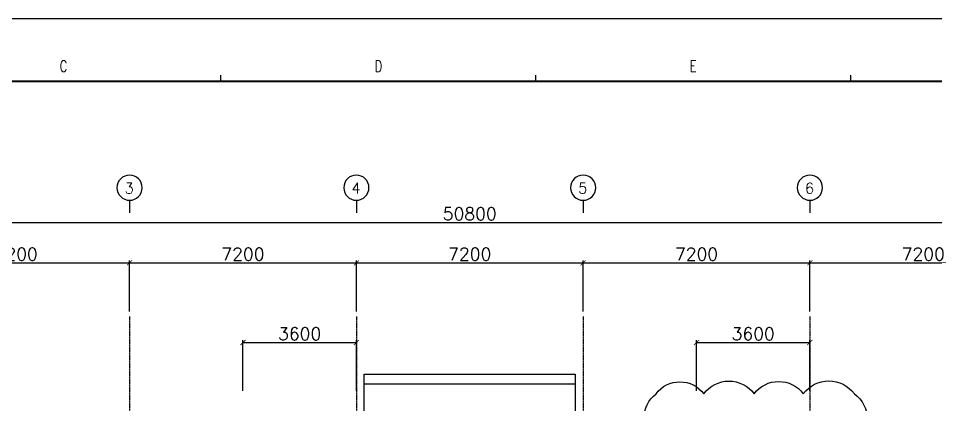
# Model space of a CAD drawing. Header units: millimetres. Extents: x -232466 to 860779, y -177975 to 311634.
# Drawn here: x 24534 to 53657, y -39105 to -26840 of the extents above; entities that cross this region are included whole.
import ezdxf

# ---------------------------------------------------------------- set-up
doc = ezdxf.new("R2010")
doc.units = ezdxf.units.MM
doc.linetypes.add('AXES', pattern=[50.8, 31.75, -6.35, 6.35, -6.35])
doc.linetypes.add('CENTER', pattern=[2, 1.25, -0.25, 0.25, -0.25])
for name, color, linetype in [('4ELE', 4, 'Continuous'), ('Center Line', 1, 'CENTER'), ('dim', 7, 'Continuous'), ('SYM', 7, 'Continuous'), ('TITLEBOX', 7, 'Continuous')]:
    doc.layers.add(name, color=color, linetype=linetype)
doc.styles.add('ROMAND', font='romand')
doc.styles.add('RomanS', font='romans.shx')
doc.styles.add('TBOX', font='romans.shx')
doc.dimstyles.new('HYUNDAI', dxfattribs={"dimscale": 120, "dimtxt": 3, "dimasz": 3, "dimexe": 1, "dimexo": 2, "dimgap": 1, "dimtad": 1, "dimdec": 0, "dimdsep": 46, "dimtxsty": 'RomanS', "dimcen": 0, "dimclrd": 256, "dimclre": 256, "dimclrt": 3, "dimadec": 0, "dimazin": 0, "dimtfac": 1, "dimtdec": 0, "dimtix": 1, "dimtmove": 2, "dimatfit": 3, "dimfxl": 1, "dimtvp": 1, "dimtolj": 1, "dimarcsym": 0})

# ---------------------------------------------------------------- blocks, each defined once
blk = doc.blocks.new('_ArchTick')
at = {"color": 0, "linetype": 'ByBlock', "const_width": 0.15}
blk.add_lwpolyline([(-0.5, -0.5), (0.5, 0.5)], dxfattribs=at)
blk = doc.blocks.new('*D105')
at = {"layer": 'Defpoints', "color": 0}
for p in [(64265, -33324), (13465, -36302), (64265, -36302)]:
    blk.add_point(p, dxfattribs=at)
at = {"layer": 'dim', "lineweight": -2}
for p, q in [((13465, -36142), (13465, -33244)), ((13465, -33324), (64265, -33324)), ((64265, -36142), (64265, -33244))]:
    blk.add_line(p, q, dxfattribs=at)
at = {"layer": 'dim', "lineweight": -2, "xscale": 160, "yscale": 160, "zscale": 160, "rotation": 180}
blk.add_blockref('_ArchTick', (13465, -33324), dxfattribs=at)
at = {"layer": 'dim', "lineweight": -2, "xscale": 160, "yscale": 160, "zscale": 160}
blk.add_blockref('_ArchTick', (64265, -33324), dxfattribs=at)
at = {"layer": 'dim', "color": 0, "insert": (38865, -33044), "char_height": 400, "attachment_point": 5, "style": 'RomanS', "bg_fill": 3, "box_fill_scale": 1.1, "bg_fill_color": 257, "bg_fill_transparency": 0}
blk.add_mtext('\\A1;50800', dxfattribs=at)
blk = doc.blocks.new('*D106')
at = {"layer": 'Defpoints', "color": 0}
for p in [(28065, -34603), (20865, -36302), (28065, -36302)]:
    blk.add_point(p, dxfattribs=at)
at = {"layer": 'dim', "lineweight": -2}
for p, q in [((20865, -36142), (20865, -34523)), ((20865, -34603), (28065, -34603)), ((28065, -36142), (28065, -34523))]:
    blk.add_line(p, q, dxfattribs=at)
at = {"layer": 'dim', "lineweight": -2, "xscale": 160, "yscale": 160, "zscale": 160, "rotation": 180}
blk.add_blockref('_ArchTick', (20865, -34603), dxfattribs=at)
at = {"layer": 'dim', "lineweight": -2, "xscale": 160, "yscale": 160, "zscale": 160}
blk.add_blockref('_ArchTick', (28065, -34603), dxfattribs=at)
at = {"layer": 'dim', "color": 0, "insert": (24465, -34323), "char_height": 400, "attachment_point": 5, "style": 'RomanS', "bg_fill": 3, "box_fill_scale": 1.1, "bg_fill_color": 257, "bg_fill_transparency": 0}
blk.add_mtext('\\A1;7200', dxfattribs=at)
blk = doc.blocks.new('*D107')
at = {"layer": 'Defpoints', "color": 0}
for p in [(35265, -34603), (28065, -36302), (35265, -36302)]:
    blk.add_point(p, dxfattribs=at)
at = {"layer": 'dim', "lineweight": -2}
for p, q in [((28065, -36142), (28065, -34523)), ((28065, -34603), (35265, -34603)), ((35265, -36142), (35265, -34523))]:
    blk.add_line(p, q, dxfattribs=at)
at = {"layer": 'dim', "lineweight": -2, "xscale": 160, "yscale": 160, "zscale": 160, "rotation": 180}
blk.add_blockref('_ArchTick', (28065, -34603), dxfattribs=at)
at = {"layer": 'dim', "lineweight": -2, "xscale": 160, "yscale": 160, "zscale": 160}
blk.add_blockref('_ArchTick', (35265, -34603), dxfattribs=at)
at = {"layer": 'dim', "color": 0, "insert": (31665, -34323), "char_height": 400, "attachment_point": 5, "style": 'RomanS', "bg_fill": 3, "box_fill_scale": 1.1, "bg_fill_color": 257, "bg_fill_transparency": 0}
blk.add_mtext('\\A1;7200', dxfattribs=at)
blk = doc.blocks.new('*D108')
at = {"layer": 'Defpoints', "color": 0}
for p in [(42465, -34603), (35265, -36302), (42465, -36302)]:
    blk.add_point(p, dxfattribs=at)
at = {"layer": 'dim', "lineweight": -2}
for p, q in [((35265, -36142), (35265, -34523)), ((35265, -34603), (42465, -34603)), ((42465, -36142), (42465, -34523))]:
    blk.add_line(p, q, dxfattribs=at)
at = {"layer": 'dim', "lineweight": -2, "xscale": 160, "yscale": 160, "zscale": 160, "rotation": 180}
blk.add_blockref('_ArchTick', (35265, -34603), dxfattribs=at)
at = {"layer": 'dim', "lineweight": -2, "xscale": 160, "yscale": 160, "zscale": 160}
blk.add_blockref('_ArchTick', (42465, -34603), dxfattribs=at)
at = {"layer": 'dim', "color": 0, "insert": (38865, -34323), "char_height": 400, "attachment_point": 5, "style": 'RomanS', "bg_fill": 3, "box_fill_scale": 1.1, "bg_fill_color": 257, "bg_fill_transparency": 0}
blk.add_mtext('\\A1;7200', dxfattribs=at)
blk = doc.blocks.new('*D109')
at = {"layer": 'Defpoints', "color": 0}
for p in [(49665, -34603), (42465, -36302), (49665, -36302)]:
    blk.add_point(p, dxfattribs=at)
at = {"layer": 'dim', "lineweight": -2}
for p, q in [((42465, -36142), (42465, -34523)), ((42465, -34603), (49665, -34603)), ((49665, -36142), (49665, -34523))]:
    blk.add_line(p, q, dxfattribs=at)
at = {"layer": 'dim', "lineweight": -2, "xscale": 160, "yscale": 160, "zscale": 160, "rotation": 180}
blk.add_blockref('_ArchTick', (42465, -34603), dxfattribs=at)
at = {"layer": 'dim', "lineweight": -2, "xscale": 160, "yscale": 160, "zscale": 160}
blk.add_blockref('_ArchTick', (49665, -34603), dxfattribs=at)
at = {"layer": 'dim', "color": 0, "insert": (46065, -34323), "char_height": 400, "attachment_point": 5, "style": 'RomanS', "bg_fill": 3, "box_fill_scale": 1.1, "bg_fill_color": 257, "bg_fill_transparency": 0}
blk.add_mtext('\\A1;7200', dxfattribs=at)
blk = doc.blocks.new('*D112')
at = {"layer": 'Defpoints', "color": 0}
for p in [(56865, -34603), (49665, -36302), (56865, -36302)]:
    blk.add_point(p, dxfattribs=at)
at = {"layer": 'dim', "lineweight": -2}
for p, q in [((49665, -36142), (49665, -34523)), ((49665, -34603), (56865, -34603)), ((56865, -36142), (56865, -34523))]:
    blk.add_line(p, q, dxfattribs=at)
at = {"layer": 'dim', "lineweight": -2, "xscale": 160, "yscale": 160, "zscale": 160, "rotation": 180}
blk.add_blockref('_ArchTick', (49665, -34603), dxfattribs=at)
at = {"layer": 'dim', "lineweight": -2, "xscale": 160, "yscale": 160, "zscale": 160}
blk.add_blockref('_ArchTick', (56865, -34603), dxfattribs=at)
at = {"layer": 'dim', "color": 0, "insert": (53265, -34323), "char_height": 400, "attachment_point": 5, "style": 'RomanS', "bg_fill": 3, "box_fill_scale": 1.1, "bg_fill_color": 257, "bg_fill_transparency": 0}
blk.add_mtext('\\A1;7200', dxfattribs=at)
blk = doc.blocks.new('주열')
at = {"layer": 'SYM'}
blk.add_line((0, 600), (0, 0), dxfattribs=at)
blk.add_circle((0, 1200), 600, dxfattribs=at)
blk = doc.blocks.new('*D138')
at = {"layer": 'Defpoints', "color": 0}
for p in [(35265, -37133), (31665, -38831), (35265, -38831)]:
    blk.add_point(p, dxfattribs=at)
at = {"layer": 'dim', "lineweight": -2}
for p, q in [((31665, -38671), (31665, -37053)), ((31665, -37133), (35265, -37133)), ((35265, -38671), (35265, -37053))]:
    blk.add_line(p, q, dxfattribs=at)
at = {"layer": 'dim', "lineweight": -2, "xscale": 160, "yscale": 160, "zscale": 160, "rotation": 180}
blk.add_blockref('_ArchTick', (31665, -37133), dxfattribs=at)
at = {"layer": 'dim', "lineweight": -2, "xscale": 160, "yscale": 160, "zscale": 160}
blk.add_blockref('_ArchTick', (35265, -37133), dxfattribs=at)
at = {"layer": 'dim', "color": 0, "insert": (33465, -36853), "char_height": 400, "attachment_point": 5, "style": 'RomanS', "bg_fill": 3, "box_fill_scale": 1.1, "bg_fill_color": 257, "bg_fill_transparency": 0}
blk.add_mtext('\\A1;3600', dxfattribs=at)
blk = doc.blocks.new('*D144')
at = {"layer": 'Defpoints', "color": 0}
for p in [(49665, -37133), (46065, -38831), (49665, -38831)]:
    blk.add_point(p, dxfattribs=at)
at = {"layer": 'dim', "lineweight": -2}
for p, q in [((46065, -38671), (46065, -37053)), ((46065, -37133), (49665, -37133)), ((49665, -38671), (49665, -37053))]:
    blk.add_line(p, q, dxfattribs=at)
at = {"layer": 'dim', "lineweight": -2, "xscale": 160, "yscale": 160, "zscale": 160, "rotation": 180}
blk.add_blockref('_ArchTick', (46065, -37133), dxfattribs=at)
at = {"layer": 'dim', "lineweight": -2, "xscale": 160, "yscale": 160, "zscale": 160}
blk.add_blockref('_ArchTick', (49665, -37133), dxfattribs=at)
at = {"layer": 'dim', "color": 0, "insert": (47865, -36853), "char_height": 400, "attachment_point": 5, "style": 'RomanS', "bg_fill": 3, "box_fill_scale": 1.1, "bg_fill_color": 257, "bg_fill_transparency": 0}
blk.add_mtext('\\A1;3600', dxfattribs=at)

msp = doc.modelspace()

# ---------------------------------------------------------------- linework, layer by layer
at = {"layer": '4ELE'}
msp.add_line((35516.6, -38440.1), (42214.8, -38440.1), dxfattribs=at)
msp.add_lwpolyline([(35741.6, -39940.1), (35516.6, -39940.1), (35516.6, -38140.1), (42214.8, -38140.1), (42214.8, -39940.1), (41989.8, -39940.1)], dxfattribs=at)
at = {"layer": 'TITLEBOX', "color": 4, "linetype": 'Continuous'}
for p, q in [((30963.2, -28840.1), (30963.2, -28640.1)), ((30963.2, -28840.1), (30963.2, -28640.1)), ((40963.2, -28840.1), (40963.2, -28640.1)), ((40963.2, -28840.1), (40963.2, -28640.1)), ((50963.2, -28840.1), (50963.2, -28640.1)), ((50963.2, -28840.1), (50963.2, -28640.1))]:
    msp.add_line(p, q, dxfattribs=at)
at = {"layer": 'TITLEBOX', "color": 7}
msp.add_lwpolyline([(-986.8, -26840.1), (83113.2, -26840.1), (83113.2, -86240.1), (-986.8, -86240.1)], close=True, dxfattribs=at)
at = {"layer": 'TITLEBOX', "color": 4, "const_width": 70}
msp.add_lwpolyline([(1013.2, -28840.1), (81039.2, -28840.1), (81039.2, -83931.5), (1013.2, -83931.5)], close=True, dxfattribs=at)

# ---------------------------------------------------------------- texts
at = {"layer": 'SYM', "style": 'ROMAND'}
for s, p in [('3', (27909.6, -32401.3)), ('4', (35109.6, -32401.3)), ('5', (42309.6, -32401.3)), ('6', (49509.6, -32401.3))]:
    msp.add_text(s, height=336.4, dxfattribs=at).set_placement(p)
at = {"layer": 'TITLEBOX', "color": 4, "linetype": 'Continuous', "style": 'TBOX', "width": 0.75}
for s, p in [('C', (25850.2, -28533.5)), ('D', (35850.2, -28533.5)), ('E', (45850.2, -28533.5))]:
    msp.add_text(s, height=350, dxfattribs=at).set_placement(p)

# ---------------------------------------------------------------- next in the draw order: dimensions: what is measured, and where the dimension line sits
at = {"layer": 'dim'}
dim = msp.add_linear_dim(base=(64265.2, -33323.9), p1=(13465.2, -36301.8), p2=(64265.2, -36301.8), dimstyle='HYUNDAI', override={"dimscale": 80, "dimtxt": 5, "dimasz": 2, "dimpost": '\\X', "dimblk1": 'ArchTick', "dimblk2": 'ArchTick', "dimsah": 1, "dimclrt": 0, "dimtfill": 1}, dxfattribs=at)
dim.commit()
dim.dimension.update_dxf_attribs({"geometry": '*D105', "text_midpoint": (38865.2, -33043.9)})

# ---------------------------------------------------------------- next in the draw order: block references
at = {"layer": 'SYM', "xscale": -0.6666666666666666, "yscale": 0.6666666666666666, "zscale": 0.6666666666666666, "rotation": 359.9999999999999}
for p in [(28065.2, -33017.1), (35265.2, -33017.1), (42465.2, -33017.1), (49665.2, -33017.1)]:
    msp.add_blockref('주열', p, dxfattribs=at)

# ---------------------------------------------------------------- next in the draw order: dimensions: what is measured, and where the dimension line sits
at = {"layer": 'dim'}
dim = msp.add_linear_dim(base=(28065.2, -34603.5), p1=(20865.2, -36301.8), p2=(28065.2, -36301.8), dimstyle='HYUNDAI', override={"dimscale": 80, "dimtxt": 5, "dimasz": 2, "dimpost": '\\X', "dimblk1": 'ArchTick', "dimblk2": 'ArchTick', "dimsah": 1, "dimclrt": 0, "dimtfill": 1}, dxfattribs=at)
dim.commit()
dim.dimension.update_dxf_attribs({"geometry": '*D106', "text_midpoint": (24465.2, -34323.5)})

# ---------------------------------------------------------------- next in the draw order: dimensions: what is measured, and where the dimension line sits
dim = msp.add_linear_dim(base=(35265.2, -34603.5), p1=(28065.2, -36301.8), p2=(35265.2, -36301.8), dimstyle='HYUNDAI', override={"dimscale": 80, "dimtxt": 5, "dimasz": 2, "dimpost": '\\X', "dimblk1": 'ArchTick', "dimblk2": 'ArchTick', "dimsah": 1, "dimclrt": 0, "dimtfill": 1}, dxfattribs=at)
dim.commit()
dim.dimension.update_dxf_attribs({"geometry": '*D107', "text_midpoint": (31665.2, -34323.5)})

# ---------------------------------------------------------------- next in the draw order: linework, layer by layer
at = {"layer": 'Center Line', "linetype": 'AXES'}
msp.add_line((28065.2, -36301.8), (28065.2, -63111.5), dxfattribs=at)

# ---------------------------------------------------------------- next in the draw order: dimensions: what is measured, and where the dimension line sits
at = {"layer": 'dim'}
dim = msp.add_linear_dim(base=(42465.2, -34603.5), p1=(35265.2, -36301.8), p2=(42465.2, -36301.8), dimstyle='HYUNDAI', override={"dimscale": 80, "dimtxt": 5, "dimasz": 2, "dimpost": '\\X', "dimblk1": 'ArchTick', "dimblk2": 'ArchTick', "dimsah": 1, "dimclrt": 0, "dimtfill": 1}, dxfattribs=at)
dim.commit()
dim.dimension.update_dxf_attribs({"geometry": '*D108', "text_midpoint": (38865.2, -34323.5)})

# ---------------------------------------------------------------- next in the draw order: linework, layer by layer
at = {"layer": 'Center Line', "linetype": 'AXES'}
msp.add_line((35265.2, -36301.8), (35265.2, -63111.5), dxfattribs=at)

# ---------------------------------------------------------------- next in the draw order: dimensions: what is measured, and where the dimension line sits
at = {"layer": 'dim'}
dim = msp.add_linear_dim(base=(49665.2, -34603.5), p1=(42465.2, -36301.8), p2=(49665.2, -36301.8), dimstyle='HYUNDAI', override={"dimscale": 80, "dimtxt": 5, "dimasz": 2, "dimpost": '\\X', "dimblk1": 'ArchTick', "dimblk2": 'ArchTick', "dimsah": 1, "dimclrt": 0, "dimtfill": 1}, dxfattribs=at)
dim.commit()
dim.dimension.update_dxf_attribs({"geometry": '*D109', "text_midpoint": (46065.2, -34323.5)})

# ---------------------------------------------------------------- next in the draw order: linework, layer by layer
at = {"layer": 'Center Line', "linetype": 'AXES'}
for p, q in [((42465.2, -36301.8), (42465.2, -63111.5)), ((49665.2, -36301.8), (49665.2, -63111.5))]:
    msp.add_line(p, q, dxfattribs=at)

# ---------------------------------------------------------------- next in the draw order: dimensions: what is measured, and where the dimension line sits
at = {"layer": 'dim'}
dim = msp.add_linear_dim(base=(35265.2, -37132.8), p1=(31665.2, -38831.1), p2=(35265.2, -38831.1), dimstyle='HYUNDAI', override={"dimscale": 80, "dimtxt": 5, "dimasz": 2, "dimpost": '\\X', "dimblk1": 'ArchTick', "dimblk2": 'ArchTick', "dimsah": 1, "dimclrt": 0, "dimtfill": 1}, dxfattribs=at)
dim.commit()
dim.dimension.update_dxf_attribs({"geometry": '*D138', "text_midpoint": (33465.2, -36852.8)})

# ---------------------------------------------------------------- next in the draw order: dimensions: what is measured, and where the dimension line sits
for base, p1, p2, picture, middle in [((56865.2, -34603.5), (49665.2, -36301.8), (56865.2, -36301.8), '*D112', (53265.2, -34323.5)), ((49665.2, -37132.8), (46065.2, -38831.1), (49665.2, -38831.1), '*D144', (47865.2, -36852.8))]:
    dim = msp.add_linear_dim(base=base, p1=p1, p2=p2, dimstyle='HYUNDAI', override={"dimscale": 80, "dimtxt": 5, "dimasz": 2, "dimpost": '\\X', "dimblk1": 'ArchTick', "dimblk2": 'ArchTick', "dimsah": 1, "dimclrt": 0, "dimtfill": 1}, dxfattribs=at)
    dim.commit()
    dim.dimension.update_dxf_attribs({"geometry": picture, "text_midpoint": middle})

# ---------------------------------------------------------------- next in the draw order: linework, layer by layer
msp.add_lwpolyline([(44780.6, -38757.7, -0.5), (46294.4, -38757.7, -0.5), (47895.9, -38757.7, -0.5), (49453.6, -38757.7, -0.5), (51077, -38757.7, -0.5), (51077, -40403.1, -0.5), (51077, -42048.5, -0.5), (51077, -43584.2, -0.5), (51077, -45098, -0.5), (49519.4, -45098, -0.5), (47874, -45098, -0.5), (46316.3, -45098, -0.5), (44802.6, -45098, -0.5), (44802.6, -43518.4, -0.5), (44802.6, -41829.2, -0.5), (44802.6, -40315.4, -0.5)], format="xyb", close=True)

doc.saveas('drawing.dxf')
